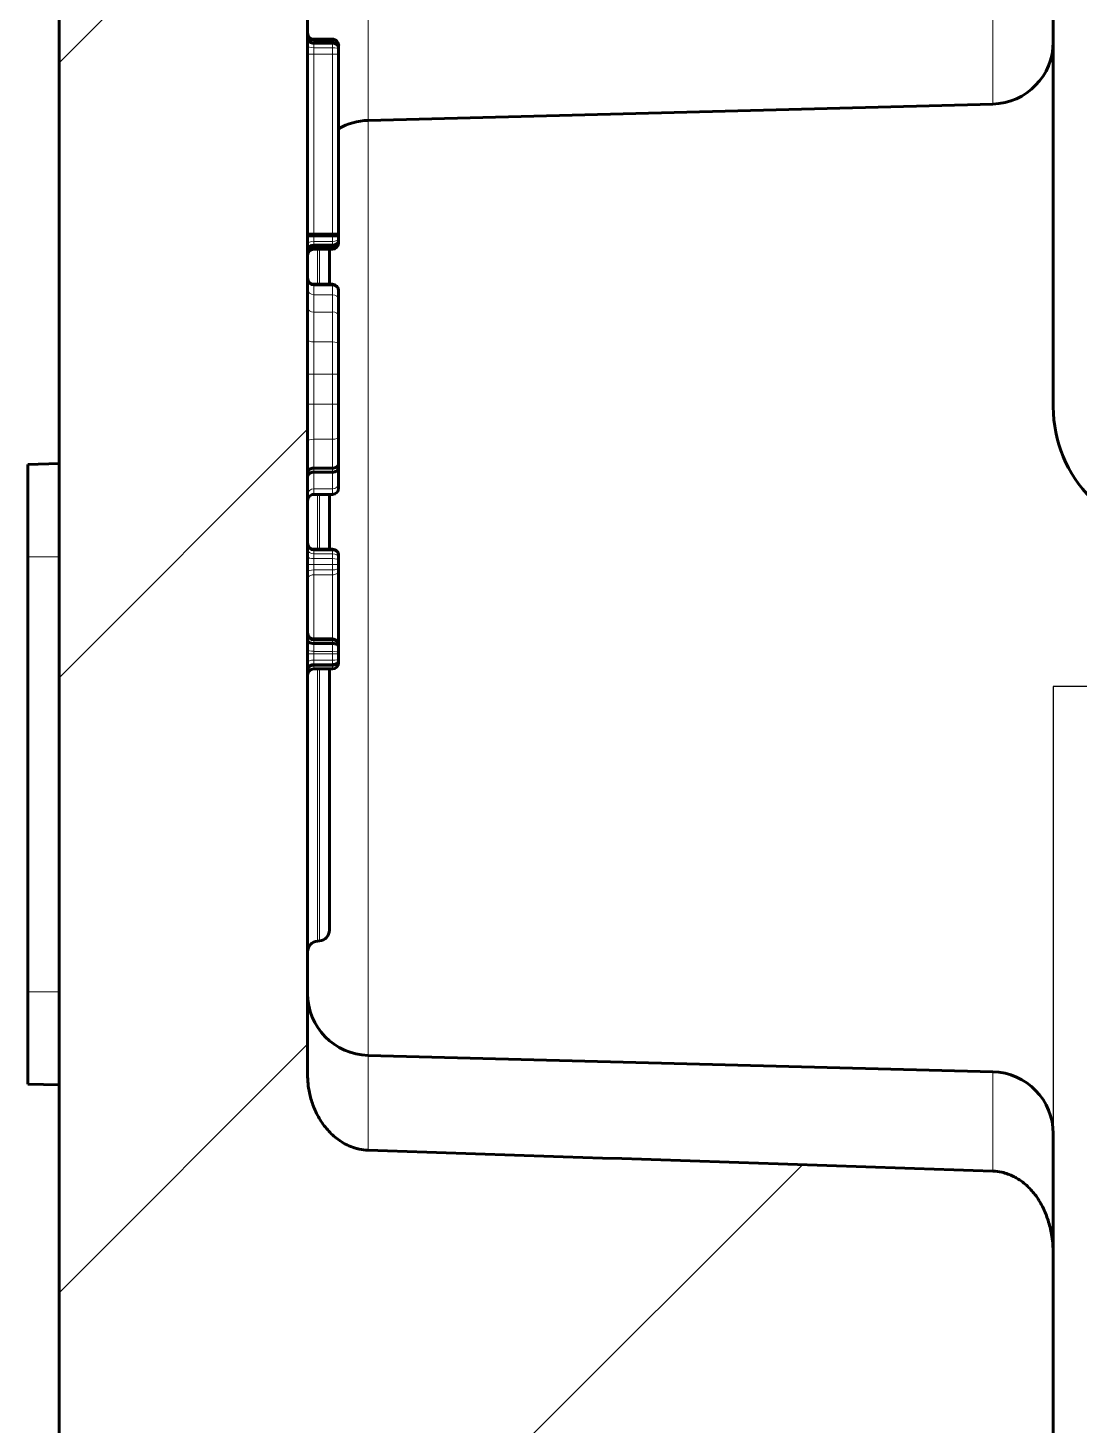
# Model space of a CAD drawing. Header units: millimetres. Extents: x -102 to 318, y -87 to 210.
# Drawn here: x 171.16 to 175.39, y 58.34 to 63.96 of the extents above; entities that cross this region are included whole.
import ezdxf

# ---------------------------------------------------------------- set-up
doc = ezdxf.new("R2010")
doc.units = ezdxf.units.MM
for name, pattern in [('K5LT_AXLED', [26.227272, 21.727272, -1.5, 1.5, -1.5]), ('K5LT_BASIC', [0]), ('K5LT_THIN', [0])]:
    doc.linetypes.add(name, pattern=pattern)
doc.layers.add('Системный слой', color=7, linetype='Continuous')

# ---------------------------------------------------------------- blocks, each defined once
blk = doc.blocks.new('35_DIN_CUTSIDE')
at = {"layer": 'Системный слой', "color": 150, "linetype": 'K5LT_BASIC', "lineweight": 60, "true_color": 0x0080ff}
for p, q in [((6.85, 18.065), (7.278, 18.065)), ((7.278, 18.065), (7.278, 14.945)), ((6.238, 14.945), (6.238, 17.355)), ((2.079, 13.906), (5.199, 13.906)), ((5.199, 12.866), (2.079, 12.866)), ((0, 11.826), (0, -12.088)), ((0, 11.826), (0, -12.088)), ((1.04, 11.826), (1.04, -12.088)), ((3.327, 5.198), (2.287, 5.198)), ((2.287, 5.198), (2.287, -0.001)), ((4.367, 5.198), (3.327, 5.198)), ((4.367, 5.198), (3.327, 5.198)), ((3.327, -0.001), (3.327, 5.198)), ((2.287, 3.898), (1.04, 3.898)), ((1.04, 3.898), (1.04, -0.001)), ((2.287, -0.001), (2.287, 3.898)), ((6.446, 0.623), (6.446, 3.119)), ((6.446, 0.623), (6.446, 3.119)), ((1.04, 0.237), (2.287, 0.691)), ((5.199, -0.624), (5.199, 0.623)), ((5.199, 0.623), (6.446, 0.623)), ((5.199, -0.624), (5.199, 0.623)), ((5.199, 0.623), (6.446, 0.623)), ((1.04, -3.9), (1.04, -0.001)), ((2.287, -5.199), (2.287, -0.001)), ((2.287, -0.001), (2.287, -3.9)), ((3.327, -0.001), (3.327, -5.199)), ((2.287, -0.238), (1.04, -0.692)), ((6.446, -0.624), (5.199, -0.624)), ((6.446, -0.624), (5.199, -0.624)), ((6.446, -0.624), (6.446, -3.12)), ((6.446, -0.624), (6.446, -3.12)), ((2.287, -3.9), (1.04, -3.9)), ((3.327, -5.199), (2.287, -5.199)), ((4.367, -5.199), (3.327, -5.199)), ((4.367, -5.199), (3.327, -5.199)), ((5.199, -13.128), (2.079, -13.128)), ((5.199, -13.128), (2.079, -13.128)), ((2.079, -14.167), (5.199, -14.167)), ((2.079, -14.167), (5.199, -14.167)), ((6.238, -15.207), (6.238, -16.456)), ((7.238, -16.587), (7.278, -15.207)), ((6.407, -16.583), (7.238, -16.587))]:
    blk.add_line(p, q, dxfattribs=at)
at = {"layer": 'Системный слой', "color": 30, "linetype": 'K5LT_AXLED', "lineweight": 18, "true_color": 0xff8000}
blk.add_line((0.287, -0.001), (9.676, -0.001), dxfattribs=at)
at = {"layer": 'Системный слой', "color": 150, "linetype": 'K5LT_BASIC', "lineweight": 60, "true_color": 0x0080ff}
for centre, radius, start, end in [((5.199, 14.945), 2.079, 270, 0), ((5.199, 14.945), 1.04, 270, 0), ((2.079, 11.826), 2.079, 90, 180), ((2.079, 11.826), 1.04, 90, 180), ((4.367, 3.119), 2.079, 0, 90), ((4.367, 3.119), 2.079, 0, 90), ((4.367, -3.12), 2.079, 270, 0), ((4.367, -3.12), 2.079, 270, 0), ((2.079, -12.088), 2.079, 180, 270), ((2.079, -12.088), 2.079, 180, 270), ((2.079, -12.088), 1.04, 180, 270), ((2.079, -12.088), 1.04, 180, 270), ((5.199, -15.207), 2.079, 0, 90), ((5.199, -15.207), 2.079, 0, 90), ((5.199, -15.207), 1.04, 0, 90), ((5.199, -15.207), 1.04, 0, 90)]:
    blk.add_arc(centre, radius, start, end, dxfattribs=at)
blk = doc.blocks.new('VA.121209_cutside')
at = {"layer": 'Системный слой'}
h = blk.add_hatch(dxfattribs=at)
h.set_pattern_fill('', angle=135, style=0, pattern_type=0)
h.set_pattern_definition([(135, (-492.1105, -226.3744), (-4.94975, -4.94975), [])])
h.paths.add_polyline_path([(82.482, 0), (65.164, 0), (64.608, 0.114), (64.153, 0.451), (63.948, 0.974), (63.837, 4.325), (63.726, 7.675), (63.614, 11.026), (63.375, 11.579), (62.858, 11.903), (62.254, 12), (53.746, 12), (53.142, 11.903), (52.625, 11.579), (52.386, 11.026), (52.274, 7.675), (52.163, 4.325), (52.052, 0.974), (51.847, 0.451), (51.392, 0.114), (50.836, 0), (5.164, 0), (4.608, 0.114), (4.153, 0.451), (3.948, 0.974), (3.837, 4.325), (3.726, 7.675), (3.614, 11.026), (3.375, 11.579), (2.858, 11.903), (2.254, 12), (-6.254, 12), (-6.858, 11.903), (-7.375, 11.579), (-7.614, 11.026), (-7.726, 7.675), (-7.837, 4.325), (-7.948, 0.974), (-8.153, 0.451), (-8.608, 0.114), (-9.164, 0), (-26.482, 0), (-27.189, 0.293), (-27.481, 0.974), (-29.23, 67.742), (-29.408, 68.143), (-29.803, 68.3), (-30.265, 68.3), (-30.671, 68.132), (-30.838, 67.742), (-30.884, 66), (-33.524, 66), (-31.732, -2.437), (-29.5, -4), (63.833, -4), (63.879, -4.403), (64.014, -4.473), (64.313, -4.5), (66.744, -4.5), (67.051, -4.471), (67.178, -4.403), (67.224, -4), (70.116, -4), (70.127, -4.403), (70.158, -4.473), (70.227, -4.5), (70.672, -4.5), (70.743, -4.471), (70.772, -4.403), (70.783, -4), (85.5, -4), (87.732, -2.437), (89.524, 66), (86.884, 66), (86.838, 67.742), (86.66, 68.143), (86.265, 68.3), (85.803, 68.3), (85.397, 68.132), (85.23, 67.742), (83.481, 0.974), (83.17, 0.275)])
blk.add_lwpolyline([(44.587, 19.238), (44.587, 12), (67.527, 12), (67.527, 63.885), (-11.219, 63.885), (-11.219, 12), (9.935, 12), (9.935, 19.278), (44.587, 19.278)])
at = {"layer": 'Системный слой', "color": 150, "linetype": 'K5LT_BASIC', "lineweight": 60, "true_color": 0x0080ff}
for p, q in [((21.788, 12), (34.212, 12)), ((51.788, 12), (53.746, 12)), ((62.254, 12), (53.746, 12)), ((35.474, 0.974), (35.211, 11.026)), ((50.526, 0.974), (50.789, 11.026)), ((34.271, 0.5), (34.278, 0.5)), ((34.278, 0.5), (34.306, 0.5)), ((34.306, 0.5), (34.337, 0.5)), ((34.337, 0.5), (34.409, 0.5)), ((34.409, 0.5), (37.304, 0.5)), ((37.304, 0.5), (37.326, 0.5)), ((37.326, 0.5), (37.381, 0.5)), ((37.381, 0.5), (37.406, 0.5)), ((37.406, 0.5), (37.438, 0.5)), ((37.438, 0.5), (37.447, 0.5)), ((38.212, 0.5), (38.219, 0.5)), ((38.219, 0.5), (38.237, 0.5)), ((38.237, 0.5), (38.365, 0.5)), ((38.365, 0.5), (38.623, 0.5)), ((38.623, 0.5), (39.075, 0.5)), ((39.075, 0.5), (39.561, 0.5)), ((39.561, 0.5), (40.043, 0.5)), ((40.043, 0.5), (40.573, 0.5)), ((40.573, 0.5), (41.004, 0.5)), ((41.004, 0.5), (41.066, 0.5)), ((41.066, 0.5), (41.313, 0.5)), ((41.313, 0.5), (41.396, 0.5)), ((42.479, 0.5), (42.48, 0.5)), ((42.48, 0.5), (42.49, 0.5)), ((42.49, 0.5), (42.517, 0.5)), ((42.517, 0.5), (42.564, 0.5)), ((42.564, 0.5), (42.624, 0.5)), ((42.624, 0.5), (42.673, 0.5)), ((42.673, 0.5), (42.721, 0.5)), ((42.721, 0.5), (43.922, 0.5)), ((43.922, 0.5), (43.925, 0.5)), ((43.925, 0.5), (43.937, 0.5)), ((43.937, 0.5), (43.946, 0.5)), ((43.946, 0.5), (44.05, 0.5)), ((44.05, 0.5), (44.063, 0.5)), ((44.063, 0.5), (44.135, 0.5)), ((44.135, 0.5), (44.172, 0.5)), ((44.172, 0.5), (44.175, 0.5)), ((44.175, 0.5), (44.194, 0.5)), ((44.194, 0.5), (44.204, 0.5)), ((34.168, 0.1), (34.168, 0.4)), ((34.184, 0.1), (34.184, 0.4)), ((34.231, 0.1), (34.231, 0.4)), ((37.306, 0.1), (37.306, 0.4)), ((37.332, 0.1), (37.332, 0.4)), ((37.485, 0.1), (37.485, 0.4)), ((37.532, 0.1), (37.532, 0.4)), ((37.548, 0.1), (37.548, 0.4)), ((37.548, 0.35), (38.112, 0.35)), ((38.112, 0.1), (38.112, 0.4)), ((41.072, 0.1), (41.072, 0.4)), ((41.136, 0.1), (41.136, 0.4)), ((41.496, 0.1), (41.496, 0.4)), ((41.496, 0.35), (42.377, 0.35)), ((42.377, 0.1), (42.377, 0.4)), ((42.381, 0.1), (42.381, 0.4)), ((43.822, 0.1), (43.822, 0.4)), ((43.826, 0.1), (43.826, 0.4)), ((43.894, 0.1), (43.894, 0.4)), ((44.236, 0.1), (44.236, 0.4)), ((44.245, 0.1), (44.245, 0.4)), ((44.304, 0.1), (44.304, 0.4)), ((44.304, 0.35), (48.509, 0.35)), ((48.686, 0.16), (48.683, 0.19)), ((50.836, 0), (5.164, 0)), ((-29.5, -4), (63.833, -4)), ((41, -4), (41.013, -4.5)), ((51, -4), (50.987, -4.5)), ((42.5, -4.5), (41.013, -4.5)), ((49.5, -4.5), (42.5, -4.5)), ((50.987, -4.5), (49.5, -4.5))]:
    blk.add_line(p, q, dxfattribs=at)
at = {"layer": 'Системный слой', "color": 7, "linetype": 'K5LT_THIN', "lineweight": 18}
for p, q in [((20.789, 11.026), (35.211, 11.026)), ((50.789, 11.026), (52.386, 11.026)), ((20.526, 0.974), (35.474, 0.974)), ((50.526, 0.974), (35.474, 0.974)), ((50.526, 0.974), (52.052, 0.974)), ((34.409, 0.4), (34.409, 0.5)), ((39.561, 0.4), (39.561, 0.5)), ((40.043, 0.4), (40.043, 0.5)), ((42.624, 0.4), (42.624, 0.5)), ((44.063, 0.4), (44.063, 0.5)), ((34.168, 0.4), (34.184, 0.4)), ((34.184, 0.4), (34.231, 0.4)), ((34.231, 0.4), (34.305, 0.4)), ((34.305, 0.1), (34.305, 0.4)), ((34.305, 0.4), (34.409, 0.4)), ((34.409, 0.1), (34.409, 0.4)), ((34.409, 0.4), (37.306, 0.4)), ((37.306, 0.4), (37.332, 0.4)), ((37.332, 0.4), (37.422, 0.4)), ((37.422, 0.1), (37.422, 0.4)), ((37.422, 0.4), (37.485, 0.4)), ((37.485, 0.4), (37.532, 0.4)), ((37.532, 0.4), (37.548, 0.4)), ((38.112, 0.4), (38.119, 0.4)), ((38.119, 0.1), (38.119, 0.4)), ((38.119, 0.4), (38.139, 0.4)), ((38.139, 0.1), (38.139, 0.4)), ((38.139, 0.4), (38.28, 0.4)), ((38.28, 0.1), (38.28, 0.4)), ((38.28, 0.4), (38.559, 0.4)), ((38.559, 0.1), (38.559, 0.4)), ((38.559, 0.4), (39.04, 0.4)), ((39.04, 0.1), (39.04, 0.4)), ((39.04, 0.4), (39.561, 0.4)), ((39.561, 0.1), (39.561, 0.4)), ((39.561, 0.4), (40.043, 0.4)), ((40.043, 0.1), (40.043, 0.4)), ((40.043, 0.4), (40.608, 0.4)), ((40.608, 0.1), (40.608, 0.4)), ((40.608, 0.4), (41.072, 0.4)), ((41.072, 0.4), (41.136, 0.4)), ((41.136, 0.4), (41.405, 0.4)), ((41.405, 0.1), (41.405, 0.4)), ((41.405, 0.4), (41.496, 0.4)), ((42.377, 0.4), (42.381, 0.4)), ((42.381, 0.4), (42.404, 0.4)), ((42.404, 0.1), (42.404, 0.4)), ((42.404, 0.4), (42.45, 0.4)), ((42.45, 0.1), (42.45, 0.4)), ((42.45, 0.4), (42.529, 0.4)), ((42.529, 0.1), (42.529, 0.4)), ((42.529, 0.4), (42.624, 0.4)), ((42.624, 0.1), (42.624, 0.4)), ((42.624, 0.4), (42.709, 0.4)), ((42.709, 0.1), (42.709, 0.4)), ((42.709, 0.4), (42.788, 0.4)), ((42.788, 0.1), (42.788, 0.4)), ((42.788, 0.4), (43.822, 0.4)), ((43.822, 0.4), (43.826, 0.4)), ((43.826, 0.4), (43.851, 0.4)), ((43.851, 0.1), (43.851, 0.4)), ((43.851, 0.4), (43.894, 0.4)), ((43.894, 0.4), (44.021, 0.4)), ((44.021, 0.1), (44.021, 0.4)), ((44.021, 0.4), (44.063, 0.4)), ((44.063, 0.1), (44.063, 0.4)), ((44.063, 0.4), (44.164, 0.4)), ((44.164, 0.1), (44.164, 0.4)), ((44.164, 0.4), (44.236, 0.4)), ((44.236, 0.4), (44.245, 0.4)), ((44.245, 0.4), (44.287, 0.4)), ((44.287, 0.1), (44.287, 0.4)), ((44.287, 0.4), (44.304, 0.4)), ((34.168, 0.1), (34.184, 0.1)), ((34.184, 0.1), (34.231, 0.1)), ((34.231, 0.1), (34.305, 0.1)), ((34.305, 0.1), (34.409, 0.1)), ((34.409, 0.1), (37.306, 0.1)), ((34.409, 0), (34.409, 0.1)), ((37.306, 0.1), (37.332, 0.1)), ((37.332, 0.1), (37.422, 0.1)), ((37.422, 0.1), (37.485, 0.1)), ((37.485, 0.1), (37.532, 0.1)), ((37.532, 0.1), (37.548, 0.1)), ((37.548, 0.19), (38.112, 0.19)), ((37.548, 0.16), (38.112, 0.16)), ((38.112, 0.1), (38.119, 0.1)), ((38.119, 0.1), (38.139, 0.1)), ((38.139, 0.1), (38.28, 0.1)), ((38.28, 0.1), (38.559, 0.1)), ((38.559, 0.1), (39.04, 0.1)), ((39.04, 0.1), (39.561, 0.1)), ((39.561, 0), (39.561, 0.1)), ((39.561, 0.1), (40.043, 0.1)), ((40.043, 0), (40.043, 0.1)), ((40.043, 0.1), (40.608, 0.1)), ((40.608, 0.1), (41.072, 0.1)), ((41.072, 0.1), (41.136, 0.1)), ((41.136, 0.1), (41.405, 0.1)), ((41.405, 0.1), (41.496, 0.1)), ((41.496, 0.19), (42.377, 0.19)), ((41.496, 0.16), (42.377, 0.16)), ((42.377, 0.1), (42.381, 0.1)), ((42.381, 0.1), (42.404, 0.1)), ((42.404, 0.1), (42.45, 0.1)), ((42.45, 0.1), (42.529, 0.1)), ((42.529, 0.1), (42.624, 0.1)), ((42.624, 0.1), (42.709, 0.1)), ((42.624, 0), (42.624, 0.1)), ((42.709, 0.1), (42.788, 0.1)), ((42.788, 0.1), (43.822, 0.1)), ((43.822, 0.1), (43.826, 0.1)), ((43.826, 0.1), (43.851, 0.1)), ((43.851, 0.1), (43.894, 0.1)), ((43.894, 0.1), (44.021, 0.1)), ((44.021, 0.1), (44.063, 0.1)), ((44.063, 0.1), (44.164, 0.1)), ((44.063, 0), (44.063, 0.1)), ((44.164, 0.1), (44.236, 0.1)), ((44.236, 0.1), (44.245, 0.1)), ((44.245, 0.1), (44.287, 0.1)), ((44.287, 0.1), (44.304, 0.1)), ((44.304, 0.19), (48.683, 0.19)), ((44.304, 0.16), (48.686, 0.16)), ((42.5, -4), (42.5, -4.5)), ((49.5, -4), (49.5, -4.5))]:
    blk.add_line(p, q, dxfattribs=at)
at = {"layer": 'Системный слой', "color": 150, "linetype": 'K5LT_BASIC', "lineweight": 60, "true_color": 0x0080ff}
for centre, radius, start, end in [((34.212, 11), 1, 1.5, 90), ((51.788, 11), 1, 90, 178.5), ((36.474, 1), 1, 181.5, 210), ((49.526, 1), 1, 270, 358.5), ((37.447, 0.397), 0.103, 84.1149, 90.0016), ((38.212, 0.4), 0.1, 90, 180), ((41.396, 0.4), 0.1, 0, 90), ((43.922, 0.4), 0.1, 90, 180), ((44.204, 0.4), 0.1, 0, 90), ((48.509, 0.175), 0.175, 5, 90), ((38.012, 0.1), 0.1, 270, 0), ((41.596, 0.1), 0.1, 180, 270), ((43.722, 0.1), 0.1, 270, 0), ((44.404, 0.1), 0.1, 180, 270), ((48.86, 0.175), 0.175, 185, 270)]:
    blk.add_arc(centre, radius, start, end, dxfattribs=at)
for centre, major_axis, ratio, start_param, end_param in [((34.271, 0.4), (0.103, 0), 0.975453, 1.570796, 3.141593), ((34.278, 0.4), (0, 0.1), 0.945856, 0, 1.570796), ((37.438, 0.4), (0, -0.1), 0.939994, 1.570796, 3.141593), ((37.447, 0.4), (-0.1, 0), 0.995484, 3.141593, 4.608357), ((42.479, 0.4), (0.101, 0), 0.985419, 1.570796, 3.141593), ((34.066, 0.1), (0.103, 0), 0.975453, 4.712389, 6.283185), ((34.089, 0.1), (0, 0.1), 0.945856, 3.141593, 4.712389), ((37.626, 0.1), (0, -0.1), 0.939994, 4.712389, 6.283185), ((37.648, 0.1), (-0.1, 0), 0.995484, 0, 1.570796), ((42.276, 0.1), (0.101, 0), 0.985419, 4.712389, 6.283185)]:
    blk.add_ellipse(centre, major_axis=major_axis, ratio=ratio, start_param=start_param, end_param=end_param, dxfattribs=at)
at = {"layer": 'Системный слой', "color": 7, "linetype": 'K5LT_THIN', "lineweight": 18}
for centre, major_axis, ratio, start_param, end_param in [((34.337, 0.4), (0, -0.1), 0.320106, 3.141593, 4.712389), ((37.381, 0.4), (0, 0.1), 0.40675, 4.712389, 6.283185), ((38.219, 0.4), (0, -0.1), 0.994598, 3.141593, 4.712389), ((38.237, 0.4), (0, -0.1), 0.9772, 3.141593, 4.712389), ((38.365, 0.4), (0, -0.1), 0.844849, 3.141593, 4.712389), ((38.623, 0.4), (0, -0.1), 0.643306, 3.141593, 4.712389), ((39.075, 0.4), (0, -0.1), 0.350782, 3.141593, 4.712389), ((40.573, 0.4), (0, 0.1), 0.347999, 4.712389, 6.283185), ((41.313, 0.4), (0, 0.1), 0.920828, 4.712389, 6.283185), ((42.49, 0.4), (0, -0.1), 0.861344, 3.141593, 4.712389), ((42.517, 0.4), (0, -0.1), 0.66621, 3.141593, 4.712389), ((42.564, 0.4), (0, -0.1), 0.348852, 3.141593, 4.712389), ((42.673, 0.4), (0, 0.1), 0.366217, 4.712389, 6.283185), ((43.937, 0.4), (0, -0.1), 0.860365, 3.141593, 4.712389), ((44.05, 0.4), (0, -0.1), 0.293558, 3.141593, 4.712389), ((44.135, 0.4), (0, 0.1), 0.286111, 4.712389, 6.283185), ((44.194, 0.4), (0, 0.1), 0.935746, 4.712389, 6.283185), ((34.273, 0.1), (0, -0.1), 0.320106, 0, 1.570796), ((37.462, 0.1), (0, -0.1), 0.40675, 4.712389, 6.283185), ((38.02, 0.1), (0, -0.1), 0.994598, 0, 1.570796), ((38.041, 0.1), (0, -0.1), 0.9772, 0, 1.570796), ((38.196, 0.1), (0, -0.1), 0.844849, 0, 1.570796), ((38.495, 0.1), (0, -0.1), 0.643306, 0, 1.570796), ((39.005, 0.1), (0, -0.1), 0.350782, 0, 1.570796), ((40.643, 0.1), (0, -0.1), 0.347999, 4.712389, 6.283185), ((41.497, 0.1), (0, -0.1), 0.920828, 4.712389, 6.283185), ((42.317, 0.1), (0, -0.1), 0.861344, 0, 1.570796), ((42.383, 0.1), (0, -0.1), 0.66621, 0, 1.570796), ((42.494, 0.1), (0, -0.1), 0.348852, 0, 1.570796), ((42.746, 0.1), (0, -0.1), 0.366217, 4.712389, 6.283185), ((43.765, 0.1), (0, -0.1), 0.860365, 0, 1.570796), ((43.991, 0.1), (0, -0.1), 0.293558, 0, 1.570796), ((44.192, 0.1), (0, -0.1), 0.286111, 4.712389, 6.283185), ((44.381, 0.1), (0, -0.1), 0.935746, 4.712389, 6.283185)]:
    blk.add_ellipse(centre, major_axis=major_axis, ratio=ratio, start_param=start_param, end_param=end_param, dxfattribs=at)
at = {"layer": 'Системный слой', "color": 150, "linetype": 'K5LT_BASIC', "lineweight": 60, "true_color": 0x0080ff}
for points, knots in [([(52.386, 11.026), (52.388, 11.076), (52.399, 11.158), (52.432, 11.27), (52.467, 11.351), (52.507, 11.425), (52.553, 11.494), (52.635, 11.595), (52.767, 11.715), (52.927, 11.814), (53.069, 11.878), (53.217, 11.931), (53.374, 11.969), (53.564, 11.995), (53.678, 12), (53.746, 12)], [0, 0, 0, 0, 1.287113, 2.150513, 3.016138, 3.595622, 4.320682, 5.189239, 6.966579, 8.946512, 10.053173, 11.015811, 13.023936, 14.225954, 16, 16, 16, 16]), ([(50.836, 0), (50.933, 0), (51.098, 0.017), (51.334, 0.085), (51.539, 0.181), (51.727, 0.316), (51.871, 0.47), (51.963, 0.619), (52.011, 0.738), (52.041, 0.851), (52.051, 0.926), (52.052, 0.974)], [0, 0, 0, 0, 2.035974, 3.465418, 5.143458, 6.762579, 8.315578, 9.530079, 10.429508, 10.994549, 12, 12, 12, 12]), ([(34.231, 0.4), (34.231, 0.412), (34.234, 0.433), (34.244, 0.457), (34.254, 0.472), (34.266, 0.485), (34.284, 0.497), (34.298, 0.5), (34.306, 0.5)], [0, 0, 0, 0, 2.127719, 3.553012, 4.503075, 5.688873, 7.108224, 9, 9, 9, 9]), ([(37.306, 0.4), (37.306, 0.412), (37.306, 0.43), (37.306, 0.452), (37.306, 0.468), (37.305, 0.48), (37.305, 0.49), (37.305, 0.498), (37.305, 0.5), (37.304, 0.5)], [0, 0, 0, 0, 2.287897, 3.464277, 4.705924, 5.882375, 7.058818, 8.235246, 10, 10, 10, 10]), ([(37.332, 0.4), (37.332, 0.413), (37.332, 0.433), (37.331, 0.459), (37.33, 0.478), (37.328, 0.495), (37.327, 0.5), (37.326, 0.5)], [0, 0, 0, 0, 1.917948, 3.196614, 4.475254, 5.753822, 8, 8, 8, 8]), ([(37.485, 0.4), (37.485, 0.41), (37.483, 0.426), (37.475, 0.449), (37.464, 0.469), (37.45, 0.484), (37.43, 0.497), (37.415, 0.5), (37.406, 0.5)], [0, 0, 0, 0, 1.663132, 2.851933, 4.278839, 5.705487, 7.022286, 9, 9, 9, 9]), ([(41.072, 0.4), (41.072, 0.412), (41.069, 0.435), (41.058, 0.463), (41.043, 0.483), (41.025, 0.497), (41.011, 0.5), (41.004, 0.5)], [0, 0, 0, 0, 1.862835, 3.484528, 4.925166, 6.380939, 8, 8, 8, 8]), ([(41.136, 0.4), (41.136, 0.412), (41.133, 0.435), (41.121, 0.465), (41.104, 0.486), (41.085, 0.498), (41.072, 0.5), (41.066, 0.5)], [0, 0, 0, 0, 1.881683, 3.531682, 5.165147, 6.656942, 8, 8, 8, 8]), ([(42.381, 0.4), (42.381, 0.41), (42.383, 0.426), (42.393, 0.45), (42.407, 0.469), (42.425, 0.485), (42.45, 0.497), (42.469, 0.5), (42.48, 0.5)], [0, 0, 0, 0, 1.669751, 2.862751, 4.294489, 5.726119, 7.044165, 9, 9, 9, 9]), ([(43.826, 0.4), (43.826, 0.41), (43.828, 0.426), (43.838, 0.45), (43.852, 0.469), (43.871, 0.485), (43.895, 0.497), (43.914, 0.5), (43.925, 0.5)], [0, 0, 0, 0, 1.671181, 2.865153, 4.298038, 5.730842, 7.049172, 9, 9, 9, 9]), ([(43.894, 0.4), (43.894, 0.41), (43.895, 0.426), (43.9, 0.449), (43.907, 0.468), (43.916, 0.484), (43.929, 0.497), (43.939, 0.5), (43.946, 0.5)], [0, 0, 0, 0, 1.638314, 2.810835, 4.218754, 5.625733, 6.937549, 9, 9, 9, 9]), ([(44.236, 0.4), (44.236, 0.413), (44.234, 0.433), (44.224, 0.459), (44.213, 0.478), (44.196, 0.495), (44.181, 0.5), (44.172, 0.5)], [0, 0, 0, 0, 1.913977, 3.190253, 4.46631, 5.741713, 8, 8, 8, 8]), ([(44.245, 0.4), (44.245, 0.413), (44.242, 0.433), (44.232, 0.459), (44.22, 0.478), (44.201, 0.495), (44.185, 0.5), (44.175, 0.5)], [0, 0, 0, 0, 1.91737, 3.195643, 4.473895, 5.752089, 8, 8, 8, 8]), ([(34.153, 0), (34.161, 0), (34.174, 0.002), (34.191, 0.012), (34.205, 0.024), (34.218, 0.043), (34.228, 0.068), (34.231, 0.089), (34.231, 0.1)], [0, 0, 0, 0, 1.668931, 2.861033, 4.212528, 5.405605, 7.156676, 9, 9, 9, 9]), ([(37.308, 0), (37.308, 0), (37.307, 0.003), (37.307, 0.014), (37.307, 0.025), (37.306, 0.044), (37.306, 0.069), (37.306, 0.091), (37.306, 0.1)], [0, 0, 0, 0, 2.059074, 3.117797, 4.235261, 5.294063, 7.41165, 9, 9, 9, 9]), ([(37.337, 0), (37.336, 0), (37.335, 0.004), (37.334, 0.022), (37.333, 0.046), (37.332, 0.073), (37.332, 0.091), (37.332, 0.1)], [0, 0, 0, 0, 1.884222, 3.535806, 5.168135, 6.658801, 8, 8, 8, 8]), ([(37.564, 0), (37.557, 0), (37.543, 0.002), (37.525, 0.012), (37.51, 0.026), (37.498, 0.044), (37.488, 0.068), (37.485, 0.088), (37.485, 0.1)], [0, 0, 0, 0, 1.673246, 2.868409, 4.302578, 5.657228, 6.896392, 9, 9, 9, 9]), ([(41.139, 0), (41.131, 0), (41.115, 0.004), (41.095, 0.022), (41.081, 0.046), (41.073, 0.073), (41.072, 0.091), (41.072, 0.1)], [0, 0, 0, 0, 1.884178, 3.535696, 5.167945, 6.658642, 8, 8, 8, 8]), ([(41.206, 0), (41.197, 0), (41.181, 0.004), (41.161, 0.022), (41.146, 0.046), (41.138, 0.073), (41.136, 0.091), (41.136, 0.1)], [0, 0, 0, 0, 1.884135, 3.53564, 5.167911, 6.658632, 8, 8, 8, 8]), ([(42.282, 0), (42.291, 0), (42.308, 0.002), (42.331, 0.012), (42.35, 0.026), (42.366, 0.045), (42.378, 0.07), (42.381, 0.089), (42.381, 0.1)], [0, 0, 0, 0, 1.676191, 2.873458, 4.310173, 5.746831, 7.066039, 9, 9, 9, 9]), ([(43.727, 0), (43.736, 0), (43.753, 0.002), (43.776, 0.012), (43.795, 0.026), (43.811, 0.045), (43.823, 0.07), (43.826, 0.089), (43.826, 0.1)], [0, 0, 0, 0, 1.676433, 2.873876, 4.310803, 5.747677, 7.066936, 9, 9, 9, 9]), ([(43.847, 0), (43.851, 0), (43.859, 0.002), (43.87, 0.012), (43.879, 0.026), (43.886, 0.043), (43.892, 0.068), (43.894, 0.088), (43.894, 0.1)], [0, 0, 0, 0, 1.665355, 2.854815, 4.282095, 5.630292, 6.86835, 9, 9, 9, 9]), ([(44.302, 0), (44.295, 0), (44.284, 0.002), (44.269, 0.012), (44.258, 0.025), (44.247, 0.044), (44.238, 0.069), (44.236, 0.09), (44.236, 0.1)], [0, 0, 0, 0, 1.678776, 2.877898, 4.23698, 5.436257, 7.195389, 9, 9, 9, 9]), ([(44.315, 0), (44.306, 0), (44.29, 0.004), (44.269, 0.022), (44.255, 0.046), (44.247, 0.073), (44.245, 0.091), (44.245, 0.1)], [0, 0, 0, 0, 1.88408, 3.535604, 5.167984, 6.658731, 8, 8, 8, 8])]:
    blk.add_open_spline(points, degree=3, knots=knots, dxfattribs=at)
blk.add_open_spline([(52.386, 11.026), (52.274, 7.675), (52.162, 4.325), (52.052, 0.974)], degree=3, dxfattribs=at)
at = {"layer": 'Системный слой', "color": 7, "linetype": 'K5LT_THIN', "lineweight": 18}
for points, knots in [([(42.788, 0.4), (42.788, 0.412), (42.785, 0.436), (42.774, 0.465), (42.758, 0.486), (42.74, 0.498), (42.727, 0.5), (42.721, 0.5)], [0, 0, 0, 0, 1.894063, 3.551421, 5.183201, 6.669623, 8, 8, 8, 8]), ([(42.855, 0), (42.847, 0), (42.831, 0.004), (42.811, 0.022), (42.798, 0.046), (42.79, 0.073), (42.788, 0.091), (42.788, 0.1)], [0, 0, 0, 0, 1.888386, 3.542948, 5.172901, 6.662088, 8, 8, 8, 8])]:
    blk.add_open_spline(points, degree=3, knots=knots, dxfattribs=at)
at = {"rotation": 90}
blk.add_blockref('35_DIN_CUTSIDE', (28, 12), dxfattribs=at)

msp = doc.modelspace()

# ---------------------------------------------------------------- block references
at = {"xscale": 0.25, "yscale": 0.25, "zscale": 0.25, "rotation": -90.00000000000001}
msp.add_blockref('VA.121209_cutside', (172.286, 72.4585), dxfattribs=at)

doc.saveas('drawing.dxf')
